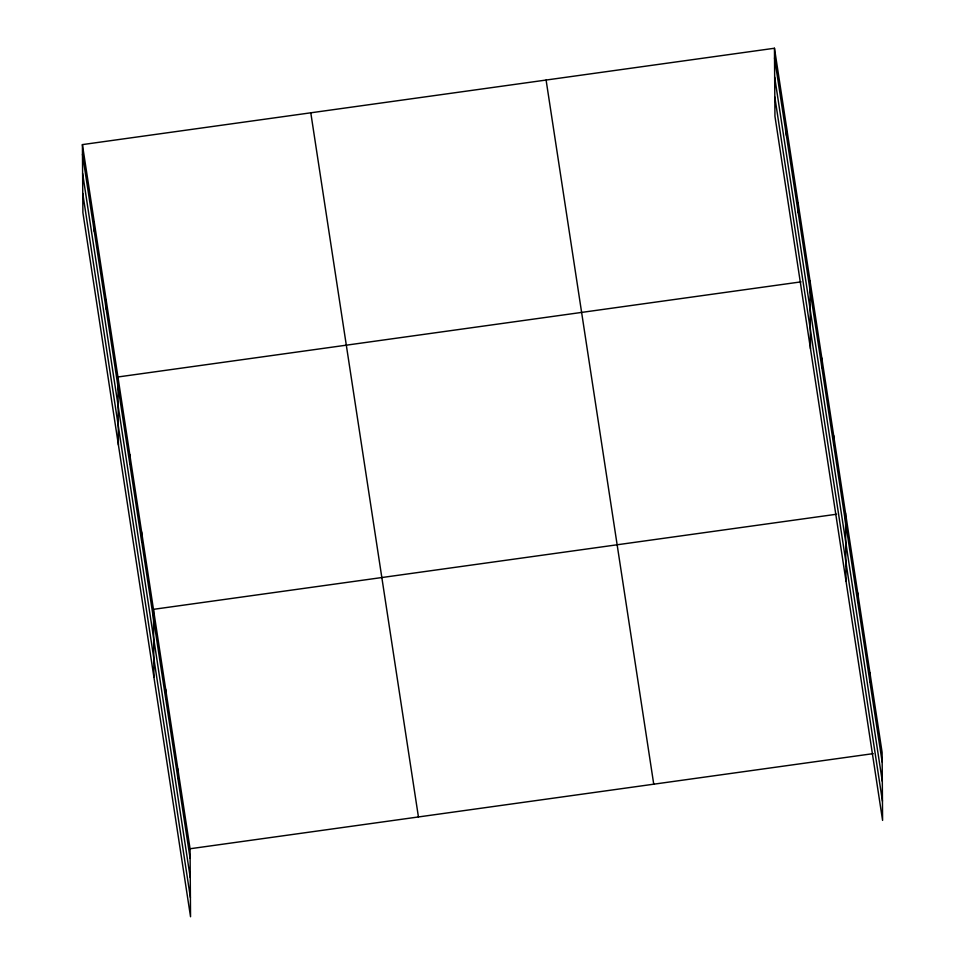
<?xml version="1.0" encoding="UTF-8"?>
<svg xmlns="http://www.w3.org/2000/svg" width="965" height="965" viewBox="0 0 965 965"><rect width="100%" height="100%" fill="white"/><g stroke="black" fill="none" stroke-linecap="round" stroke-linejoin="round"><path stroke-width="1.45" d="M82.411 144.605L190.057 848.754L190.539 916.75L82.894 212.602L82.411 144.605L774.461 48.25L882.106 752.398L882.589 820.395L774.943 116.246L774.461 48.25M801.034 281.864L117.935 376.977L118.406 444.974M836.558 514.236L153.459 609.337L153.93 677.346M190.057 848.754L873.156 753.641M774.533 57.9L882.179 762.036M774.666 77.152L882.312 781.3M774.811 96.995L882.456 801.143M546.094 80.047L653.739 784.195M310.79 112.808L418.436 816.957M82.483 154.255L190.129 858.392M82.616 173.507L190.262 877.655M82.749 193.35L190.395 897.498M869.911 672.593L869.984 682.243M857.716 592.787L857.776 602.437M845.509 512.982L845.991 580.99M833.676 435.529L833.736 445.179M821.83 358.075L821.903 367.725M809.985 280.622L810.467 348.618M798.151 203.157L798.212 212.807M786.306 125.703L786.379 135.353M177.862 768.948L177.922 778.586M165.654 689.143L165.727 698.793M141.614 531.884L141.686 541.534M129.78 454.431L129.841 464.069M106.09 299.512L106.162 309.162M94.256 222.059L94.317 231.709"/></g></svg>
